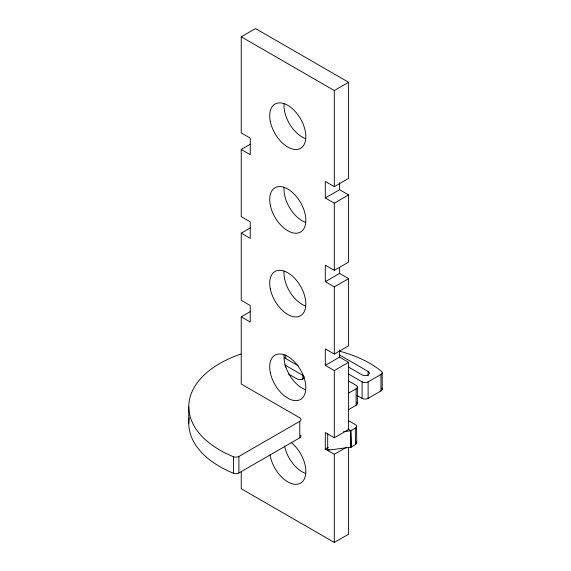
<?xml version="1.0" encoding="UTF-8"?>
<svg xmlns="http://www.w3.org/2000/svg" width="571" height="571" viewBox="0 0 571 571"><rect width="100%" height="100%" fill="white"/><g stroke="black" fill="none" stroke-linecap="round" stroke-linejoin="round"><path stroke-width="0.86" d="M357.353 387.052L357.353 403.561M382.206 372.899L382.206 389.408M327.69 433.724L327.69 450.233L350.994 447.179L350.801 430.784L355.305 428.114A4.247 2.484 -0.7 0 0 355.298 424.603L348.389 420.606M350.994 447.179L350.673 430.712L350.994 447.179L355.497 444.509A4.247 2.484 -0.7 0 0 355.99 441.34M189.215 417.744A106.142 61.283 0 0 0 233.425 473.238A4.247 2.448 0 0 0 238.892 472.966L299.782 437.814L299.782 421.305A4.247 2.448 0 0 0 299.782 417.836L241.24 384.04L241.24 316.848L250.248 322.044L250.248 305.535L241.24 300.339L241.24 233.139L250.248 238.343L250.248 221.834L241.24 216.63L241.24 149.438L250.248 154.634L250.248 138.125L241.24 132.929L241.24 36.808L255.537 28.55L348.603 82.281L348.603 178.402L334.306 186.66L325.299 181.457L325.299 197.966L334.306 203.169L348.603 194.911L348.603 262.11L334.306 270.361L325.299 265.165L325.299 281.674L334.306 286.87L348.603 278.619L348.603 345.812L334.306 354.063L325.299 348.867L325.299 365.376L334.306 370.579L348.603 362.321L348.603 429.513L334.306 437.771L325.299 432.568L325.299 449.077L334.306 454.28L346.347 447.329M241.24 36.808L334.306 90.532L348.603 82.281M241.24 149.438L250.269 144.22M241.24 233.139L250.269 227.929M325.299 197.966L339.595 189.715L348.603 194.911M241.24 316.848L250.269 311.63M325.299 281.674L339.595 273.416L348.603 278.619M325.299 365.376L339.595 357.125L348.603 362.321M233.425 473.238L233.425 456.729A4.247 2.448 0 0 0 238.892 456.457L299.782 421.305M348.603 393.119L356.111 388.787A4.247 2.448 0 0 0 356.111 385.318L348.603 380.985M348.603 374.055L362.114 381.849A4.247 2.448 0 0 0 368.117 381.849L380.971 374.426A4.247 2.448 0 0 0 381.435 371.278A106.142 61.283 0 0 0 339.716 351.222M348.603 409.628L356.111 405.296A4.247 2.448 0 0 0 356.818 402.369M356.861 395.332L362.114 398.358A4.247 2.448 0 0 0 368.117 398.358L380.971 390.935A4.247 2.448 0 0 0 381.792 388.137M325.299 449.077L328.311 447.343M327.69 450.233L329.196 449.363M241.24 471.796L241.24 488.719L334.306 542.45L348.603 534.192L348.603 447.807M343.606 431.64L350.801 430.784M339.766 355.083L368.117 371.45L368.117 375.797M348.417 367.01L362.114 374.919A4.247 2.448 0 0 0 368.117 374.919A4.247 2.448 0 0 0 368.117 371.45M284.379 357.774L298.19 365.747M284.615 364.976A4.247 2.448 0 0 1 285.557 365.39L302.823 375.354L302.823 379.701M288.562 374.055L296.82 378.823A4.247 2.448 0 0 0 302.823 378.823A4.247 2.448 0 0 0 302.823 375.354M347.996 428.935L350.994 430.67M356.547 426.344L356.739 442.739M355.305 428.114L355.497 444.509M380.971 374.426L380.971 390.935M368.117 381.849L368.117 398.358M362.114 381.849L362.114 398.358M356.111 388.787L356.111 405.296M339.595 182.763L339.595 189.715M339.595 267.335L339.595 273.416M339.595 350.173L339.595 357.125M334.306 90.532L334.306 186.66M334.306 203.169L334.306 270.361M334.306 286.87L334.306 354.063M334.306 370.579L334.306 437.771M334.306 454.28L334.306 542.45M285.714 355.083L285.714 358.559M285.557 365.39L285.557 367.124M238.892 456.457L238.892 472.966M188.78 406.78L188.78 423.289M300.674 435.109A4.247 2.448 0 0 1 299.782 437.814M233.425 456.729A106.142 61.283 0 0 1 240.919 354.02M305.585 473.423A25.552 14.753 60 0 1 284.544 445.894M305.585 306.013A25.552 14.753 60 0 1 284.087 271.089M305.585 389.722A25.552 14.753 60 0 1 284.087 354.791M305.585 222.312A25.552 14.753 60 0 1 284.087 187.381M305.585 138.603A25.552 14.753 60 0 1 284.087 103.679M291.289 442.575A25.552 14.753 60 0 1 305.806 472.774A25.552 14.753 60 0 1 288.962 482.516A25.552 14.753 60 0 1 270.054 454.866M270.311 288.897A25.552 14.753 60 0 0 300.532 315.742A25.552 14.753 60 0 0 292.473 276.171A25.552 14.753 60 0 0 270.311 288.897M270.311 372.606A25.552 14.753 60 0 0 300.532 399.443A25.552 14.753 60 0 0 292.473 359.873A25.552 14.753 60 0 0 270.311 372.606M270.311 205.196A25.552 14.753 60 0 0 300.532 232.04A25.552 14.753 60 0 0 292.473 192.463A25.552 14.753 60 0 0 270.311 205.196M270.311 121.487A25.552 14.753 60 0 0 300.532 148.332A25.552 14.753 60 0 0 292.473 108.761A25.552 14.753 60 0 0 270.311 121.487"/></g></svg>
